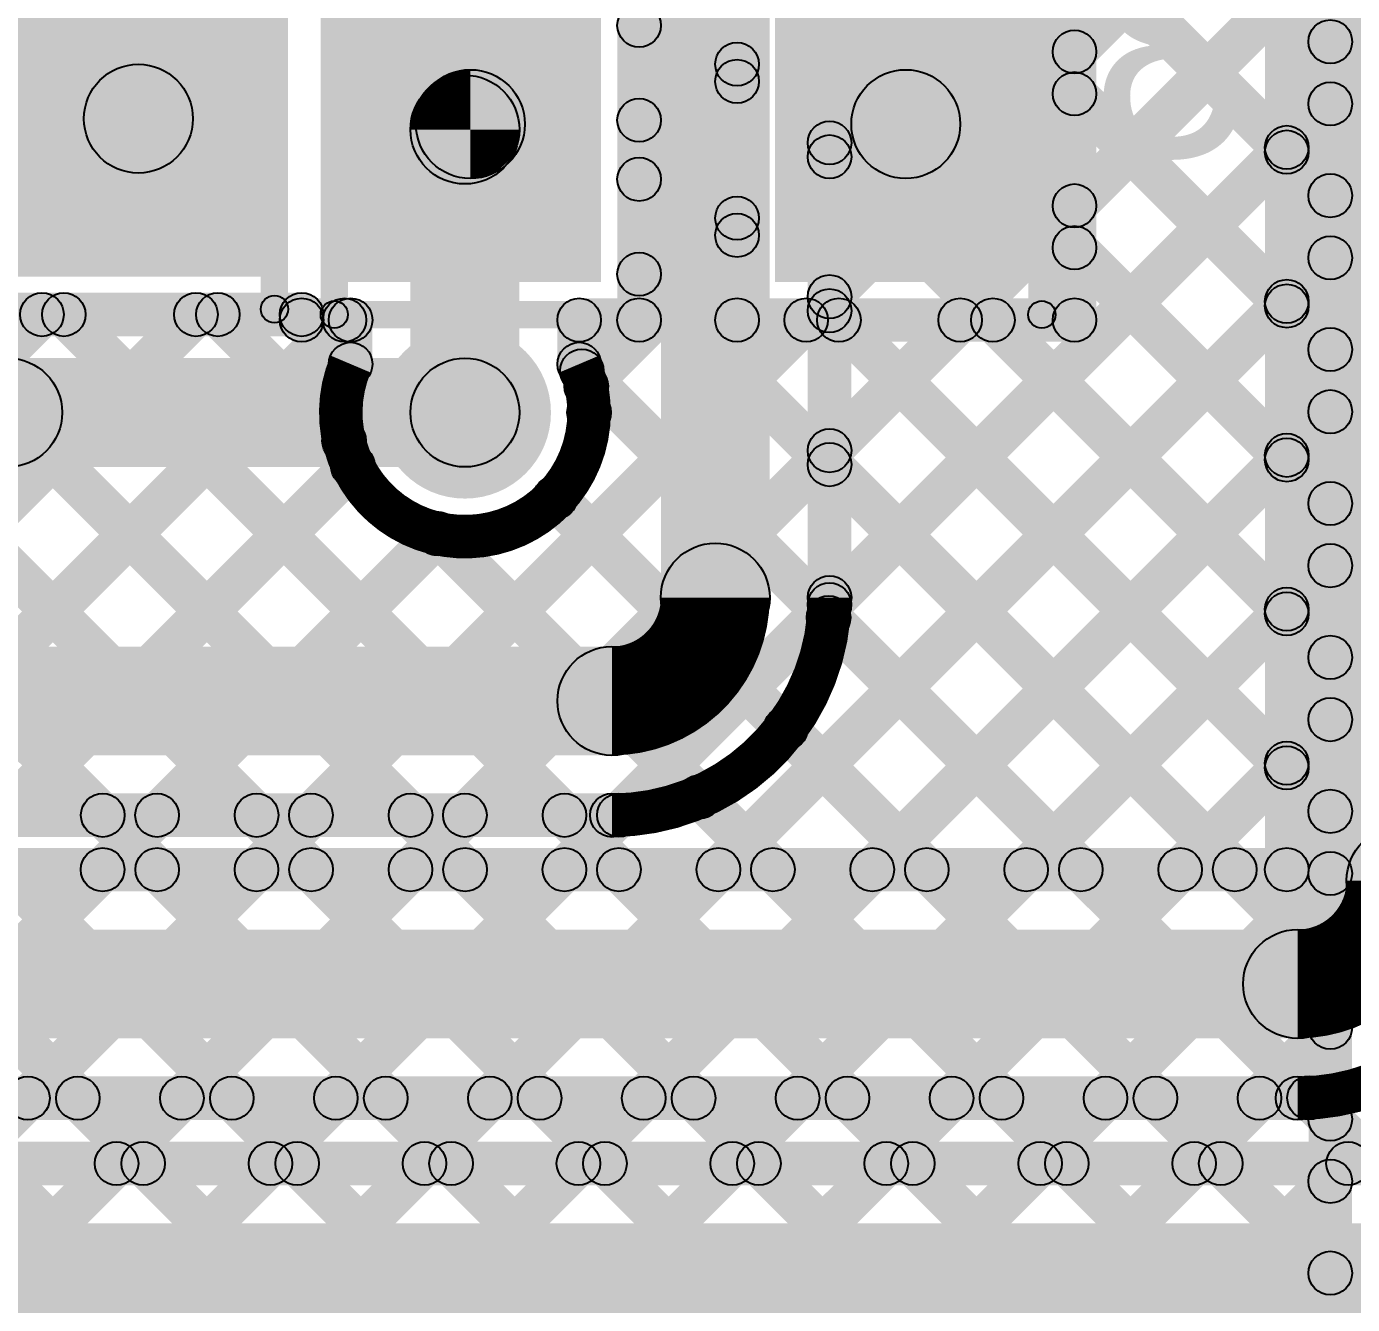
# Model space of a CAD drawing. Header units: millimetres. Extents: x 3.07 to 5.81, y 1.29 to 3.84.
# Drawn here: x 5.3974 to 5.6411, y 2.5031 to 2.7379 of the extents above; entities that cross this region are included whole.
import ezdxf

# ---------------------------------------------------------------- set-up
doc = ezdxf.new("R2010")
doc.units = ezdxf.units.MM
doc.header["$MEASUREMENT"] = 0
for name, color, linetype in [('BottomLayer', 5, 'Continuous'), ('BottomOverlay', 54, 'Continuous'), ('BottomPaste', 16, 'Continuous'), ('BottomSolder', 6, 'Continuous'), ('TopLayer', 1, 'Continuous'), ('TopSolder', 216, 'Continuous'), ('ViaHoleLayer', 16, 'Continuous')]:
    doc.layers.add(name, color=color, linetype=linetype)

# ---------------------------------------------------------------- blocks, each defined once
blk = doc.blocks.new('RES0805_B_29')
at = {"layer": 'BottomLayer'}
for points in [[(-0.06, 0.025), (-0.02, 0.025), (-0.02, -0.025), (-0.06, -0.025)], [(0.02, 0.025), (0.06, 0.025), (0.06, -0.025), (0.02, -0.025)]]:
    blk.add_hatch(color=5, dxfattribs=at).paths.add_polyline_path(points)
at = {"layer": 'BottomOverlay'}
h = blk.add_hatch(color=54, dxfattribs=at)
edge = h.paths.add_edge_path()
edge.add_arc((-0.065, 0.035), 0.0025, 0, 360)
h = blk.add_hatch(color=54, dxfattribs=at)
edge = h.paths.add_edge_path()
edge.add_arc((-0.065, 0.035), 0.0025, 0, 360)
for points in [[(-0.065, 0.0325), (-0.065, 0.0375), (0.065, 0.0375), (0.065, 0.0325)], [(-0.0625, -0.035), (-0.0675, -0.035), (-0.0675, 0.035), (-0.0625, 0.035)], [(0.0675, -0.035), (0.0625, -0.035), (0.0625, 0.035), (0.0675, 0.035)], [(-0.065, -0.0375), (-0.065, -0.0325), (0.065, -0.0325), (0.065, -0.0375)]]:
    blk.add_hatch(color=54, dxfattribs=at).paths.add_polyline_path(points)
h = blk.add_hatch(color=54, dxfattribs=at)
edge = h.paths.add_edge_path()
edge.add_arc((0.065, 0.035), 0.0025, 0, 360)
h = blk.add_hatch(color=54, dxfattribs=at)
edge = h.paths.add_edge_path()
edge.add_arc((0.065, 0.035), 0.0025, 0, 360)
h = blk.add_hatch(color=54, dxfattribs=at)
edge = h.paths.add_edge_path()
edge.add_arc((-0.065, -0.035), 0.0025, 0, 360)
h = blk.add_hatch(color=54, dxfattribs=at)
edge = h.paths.add_edge_path()
edge.add_arc((-0.065, -0.035), 0.0025, 0, 360)
h = blk.add_hatch(color=54, dxfattribs=at)
edge = h.paths.add_edge_path()
edge.add_arc((0.065, -0.035), 0.0025, 0, 360)
h = blk.add_hatch(color=54, dxfattribs=at)
edge = h.paths.add_edge_path()
edge.add_arc((0.065, -0.035), 0.0025, 0, 360)
at = {"layer": 'BottomPaste'}
for points in [[(-0.06, 0.025), (-0.02, 0.025), (-0.02, -0.025), (-0.06, -0.025)], [(0.02, 0.025), (0.06, 0.025), (0.06, -0.025), (0.02, -0.025)]]:
    blk.add_hatch(color=16, dxfattribs=at).paths.add_polyline_path(points)
at = {"layer": 'BottomSolder'}
for points in [[(-0.064, 0.029), (-0.016, 0.029), (-0.016, -0.029), (-0.064, -0.029)], [(0.016, 0.029), (0.064, 0.029), (0.064, -0.029), (0.016, -0.029)]]:
    blk.add_hatch(color=6, dxfattribs=at).paths.add_polyline_path(points)
at = {"layer": 'BottomOverlay'}
for centre in [(-0.065, 0.035), (-0.065, 0.035), (0.065, 0.035), (0.065, 0.035), (-0.065, -0.035), (-0.065, -0.035), (0.065, -0.035), (0.065, -0.035)]:
    blk.add_circle(centre, 0.0025, dxfattribs=at)
blk = doc.blocks.new('RES0805_B_30')
at = {"layer": 'BottomLayer'}
for points in [[(-0.06, 0.025), (-0.02, 0.025), (-0.02, -0.025), (-0.06, -0.025)], [(0.02, 0.025), (0.06, 0.025), (0.06, -0.025), (0.02, -0.025)]]:
    blk.add_hatch(color=5, dxfattribs=at).paths.add_polyline_path(points)
at = {"layer": 'BottomOverlay'}
h = blk.add_hatch(color=54, dxfattribs=at)
edge = h.paths.add_edge_path()
edge.add_arc((-0.065, 0.035), 0.0025, 0, 360)
h = blk.add_hatch(color=54, dxfattribs=at)
edge = h.paths.add_edge_path()
edge.add_arc((-0.065, 0.035), 0.0025, 0, 360)
for points in [[(-0.065, 0.0325), (-0.065, 0.0375), (0.065, 0.0375), (0.065, 0.0325)], [(-0.0625, -0.035), (-0.0675, -0.035), (-0.0675, 0.035), (-0.0625, 0.035)], [(0.0675, -0.035), (0.0625, -0.035), (0.0625, 0.035), (0.0675, 0.035)], [(-0.065, -0.0375), (-0.065, -0.0325), (0.065, -0.0325), (0.065, -0.0375)]]:
    blk.add_hatch(color=54, dxfattribs=at).paths.add_polyline_path(points)
h = blk.add_hatch(color=54, dxfattribs=at)
edge = h.paths.add_edge_path()
edge.add_arc((0.065, 0.035), 0.0025, 0, 360)
h = blk.add_hatch(color=54, dxfattribs=at)
edge = h.paths.add_edge_path()
edge.add_arc((0.065, 0.035), 0.0025, 0, 360)
h = blk.add_hatch(color=54, dxfattribs=at)
edge = h.paths.add_edge_path()
edge.add_arc((-0.065, -0.035), 0.0025, 0, 360)
h = blk.add_hatch(color=54, dxfattribs=at)
edge = h.paths.add_edge_path()
edge.add_arc((-0.065, -0.035), 0.0025, 0, 360)
h = blk.add_hatch(color=54, dxfattribs=at)
edge = h.paths.add_edge_path()
edge.add_arc((0.065, -0.035), 0.0025, 0, 360)
h = blk.add_hatch(color=54, dxfattribs=at)
edge = h.paths.add_edge_path()
edge.add_arc((0.065, -0.035), 0.0025, 0, 360)
at = {"layer": 'BottomPaste'}
for points in [[(-0.06, 0.025), (-0.02, 0.025), (-0.02, -0.025), (-0.06, -0.025)], [(0.02, 0.025), (0.06, 0.025), (0.06, -0.025), (0.02, -0.025)]]:
    blk.add_hatch(color=16, dxfattribs=at).paths.add_polyline_path(points)
at = {"layer": 'BottomSolder'}
for points in [[(-0.064, 0.029), (-0.016, 0.029), (-0.016, -0.029), (-0.064, -0.029)], [(0.016, 0.029), (0.064, 0.029), (0.064, -0.029), (0.016, -0.029)]]:
    blk.add_hatch(color=6, dxfattribs=at).paths.add_polyline_path(points)
at = {"layer": 'BottomOverlay'}
for centre in [(-0.065, 0.035), (-0.065, 0.035), (0.065, 0.035), (0.065, 0.035), (-0.065, -0.035), (-0.065, -0.035), (0.065, -0.035), (0.065, -0.035)]:
    blk.add_circle(centre, 0.0025, dxfattribs=at)

msp = doc.modelspace()

# ---------------------------------------------------------------- hatches: boundary and pattern name
at = {"layer": 'BottomLayer'}
for points in [[(5.633, 2.583), (5.625, 2.583), (5.625, 3.28752), (5.633, 3.28752)], [(5.66, 2.581), (5.64, 2.581), (5.64, 3.28752), (5.66, 3.28752)], [(5.428, 2.721), (5.408, 2.721), (5.408, 2.77823), (5.428, 2.77823)], [(5.569, 2.72), (5.549, 2.72), (5.549, 2.77623), (5.569, 2.77623)], [(5.59283, 2.73046), (5.58717, 2.73612), (5.62617, 2.77512), (5.63183, 2.76946)], [(5.51283, 2.73531), (5.50717, 2.74097), (5.53443, 2.76823), (5.54009, 2.76257)], [(5.532, 2.684), (5.524, 2.684), (5.524, 2.756), (5.532, 2.756)], [(5.58851, 2.74969), (5.59417, 2.75535), (5.63183, 2.71769), (5.62617, 2.71203)], [(5.514, 2.684), (5.506, 2.684), (5.506, 2.75252), (5.514, 2.75252)], [(5.50717, 2.74618), (5.51283, 2.75184), (5.53083, 2.73384), (5.52517, 2.72818)], [(5.594, 2.684), (5.586, 2.684), (5.586, 2.75252), (5.594, 2.75252)], [(5.59283, 2.70217), (5.58717, 2.70783), (5.62617, 2.74683), (5.63183, 2.74117)], [(5.51283, 2.70703), (5.50717, 2.71268), (5.52517, 2.73068), (5.53083, 2.72503)], [(5.58717, 2.72275), (5.59283, 2.72841), (5.63183, 2.68941), (5.62617, 2.68375)], [(5.50717, 2.7179), (5.51283, 2.72355), (5.53083, 2.70555), (5.52517, 2.6999)], [(5.488, 2.667), (5.468, 2.667), (5.468, 2.719), (5.488, 2.719)], [(5.49911, 2.58017), (5.49345, 2.58583), (5.62617, 2.71855), (5.63183, 2.71289)], [(5.50312, 2.66903), (5.49746, 2.67469), (5.52517, 2.7024), (5.53083, 2.69674)], [(5.58717, 2.69446), (5.59283, 2.70012), (5.63183, 2.66112), (5.62617, 2.65546)], [(5.36617, 2.68919), (5.37183, 2.69485), (5.48085, 2.58583), (5.47519, 2.58017)], [(5.50717, 2.68961), (5.51283, 2.69527), (5.62227, 2.58583), (5.61661, 2.58017)], [(5.52739, 2.58017), (5.52174, 2.58583), (5.62617, 2.69026), (5.63183, 2.68461)], [(5.30783, 2.58688), (5.30217, 2.59254), (5.39746, 2.68783), (5.40312, 2.68217)], [(5.3294, 2.58017), (5.32375, 2.58583), (5.42575, 2.68783), (5.4314, 2.68217)], [(5.387, 2.681), (5.387, 2.689), (5.448, 2.689), (5.448, 2.681)], [(5.40147, 2.68217), (5.40713, 2.68783), (5.50913, 2.58583), (5.50347, 2.58017)], [(5.42976, 2.68217), (5.43542, 2.68783), (5.45862, 2.66462), (5.45296, 2.65897)], [(5.448, 2.68), (5.448, 2.688), (5.457, 2.688), (5.457, 2.68)], [(5.499, 2.68), (5.499, 2.688), (5.51, 2.688), (5.51, 2.68)], [(5.528, 2.68), (5.528, 2.688), (5.59, 2.688), (5.59, 2.68)], [(5.35769, 2.58017), (5.35203, 2.58583), (5.45303, 2.68683), (5.45869, 2.68117)], [(5.44254, 2.58017), (5.43688, 2.58583), (5.53788, 2.68683), (5.54354, 2.68117)], [(5.47083, 2.58017), (5.46517, 2.58583), (5.56617, 2.68683), (5.57183, 2.68117)], [(5.5439, 2.68117), (5.54955, 2.68683), (5.63183, 2.60455), (5.62617, 2.5989)], [(5.57218, 2.68117), (5.57784, 2.68683), (5.63183, 2.63284), (5.62617, 2.62718)], [(5.461, 2.67591), (5.453, 2.67591), (5.453, 2.684), (5.461, 2.684)], [(5.503, 2.67591), (5.495, 2.67591), (5.495, 2.684), (5.503, 2.684)], [(5.49665, 2.67185), (5.50231, 2.6775), (5.59398, 2.58583), (5.58833, 2.58017)], [(5.35767, 2.66941), (5.36333, 2.67506), (5.45256, 2.58583), (5.44691, 2.58017)], [(5.55568, 2.58017), (5.55002, 2.58583), (5.62617, 2.66198), (5.63183, 2.65632)], [(5.3458, 2.65299), (5.35146, 2.65865), (5.42428, 2.58583), (5.41862, 2.58017)], [(5.38597, 2.58017), (5.38032, 2.58583), (5.45455, 2.66007), (5.46021, 2.65441)], [(5.49173, 2.64848), (5.49739, 2.65414), (5.5657, 2.58583), (5.56004, 2.58017)], [(5.41426, 2.58017), (5.4086, 2.58583), (5.47031, 2.64754), (5.47597, 2.64188)], [(5.46997, 2.64196), (5.47562, 2.64762), (5.53742, 2.58583), (5.53176, 2.58017)], [(5.58396, 2.58017), (5.57831, 2.58583), (5.62617, 2.63369), (5.63183, 2.62804)], [(5.61225, 2.58017), (5.60659, 2.58583), (5.62617, 2.60541), (5.63183, 2.59975)], [(5.32291, 2.579), (5.32291, 2.587), (5.629, 2.587), (5.629, 2.579)], [(5.314, 2.552), (5.314, 2.572), (5.631, 2.572), (5.631, 2.552)], [(5.6431, 2.52617), (5.63744, 2.53183), (5.65667, 2.55106), (5.66233, 2.5454)], [(5.32291, 2.537), (5.32291, 2.545), (5.631, 2.545), (5.631, 2.537)], [(5.38854, 2.52617), (5.38288, 2.53183), (5.39488, 2.54383), (5.40054, 2.53817)], [(5.40405, 2.53817), (5.40971, 2.54383), (5.42171, 2.53183), (5.41605, 2.52617)], [(5.41683, 2.52617), (5.41117, 2.53183), (5.42317, 2.54383), (5.42883, 2.53817)], [(5.43234, 2.53817), (5.43799, 2.54383), (5.44999, 2.53183), (5.44434, 2.52617)], [(5.44511, 2.52617), (5.43945, 2.53183), (5.45145, 2.54383), (5.45711, 2.53817)], [(5.46062, 2.53817), (5.46628, 2.54383), (5.47828, 2.53183), (5.47262, 2.52617)], [(5.47339, 2.52617), (5.46774, 2.53183), (5.47974, 2.54383), (5.48539, 2.53817)], [(5.48891, 2.53817), (5.49456, 2.54383), (5.50656, 2.53183), (5.50091, 2.52617)], [(5.50168, 2.52617), (5.49602, 2.53183), (5.50802, 2.54383), (5.51368, 2.53817)], [(5.51719, 2.53817), (5.52285, 2.54383), (5.53485, 2.53183), (5.52919, 2.52617)], [(5.52996, 2.52617), (5.52431, 2.53183), (5.53631, 2.54383), (5.54196, 2.53817)], [(5.54547, 2.53817), (5.55113, 2.54383), (5.56313, 2.53183), (5.55747, 2.52617)], [(5.55825, 2.52617), (5.55259, 2.53183), (5.56459, 2.54383), (5.57025, 2.53817)], [(5.57376, 2.53817), (5.57942, 2.54383), (5.59142, 2.53183), (5.58576, 2.52617)], [(5.58653, 2.52617), (5.58087, 2.53183), (5.59287, 2.54383), (5.59853, 2.53817)], [(5.60204, 2.53817), (5.6077, 2.54383), (5.6197, 2.53183), (5.61404, 2.52617)], [(5.61482, 2.52617), (5.60916, 2.53183), (5.62116, 2.54383), (5.62682, 2.53817)], [(5.63027, 2.53823), (5.63593, 2.54388), (5.64798, 2.53183), (5.64233, 2.52617)], [(5.29367, 2.525), (5.29367, 2.533), (5.65417, 2.533), (5.65417, 2.525)], [(5.116, 2.498), (5.116, 2.518), (5.65417, 2.518), (5.65417, 2.498)]]:
    msp.add_hatch(color=5, dxfattribs=at).paths.add_polyline_path(points)
h = msp.add_hatch(color=5, dxfattribs=at)
edge = h.paths.add_edge_path()
edge.add_arc((5.51, 2.73814), 0.004, 0, 360)
h = msp.add_hatch(color=5, dxfattribs=at)
edge = h.paths.add_edge_path()
edge.add_arc((5.59, 2.73329), 0.004, 0, 360)
h = msp.add_hatch(color=5, dxfattribs=at)
edge = h.paths.add_edge_path()
edge.add_arc((5.528, 2.73101), 0.004, 0, 360)
h = msp.add_hatch(color=5, dxfattribs=at)
edge = h.paths.add_edge_path()
edge.add_arc((5.528, 2.72786), 0.004, 0, 360)
h = msp.add_hatch(color=5, dxfattribs=at)
edge = h.paths.add_edge_path()
edge.add_arc((5.418, 2.721), 0.01, 0, 360)
h = msp.add_hatch(color=5, dxfattribs=at)
edge = h.paths.add_edge_path()
edge.add_arc((5.478, 2.719), 0.01, 0, 360)
h = msp.add_hatch(color=5, dxfattribs=at)
edge = h.paths.add_edge_path()
edge.add_arc((5.478, 2.719), 0.01, 0, 360)
h = msp.add_hatch(color=5, dxfattribs=at)
edge = h.paths.add_edge_path()
edge.add_arc((5.479, 2.72), 0.01, 0, 360)
h = msp.add_hatch(color=5, dxfattribs=at)
edge = h.paths.add_edge_path()
edge.add_arc((5.559, 2.72), 0.01, 0, 360)
h = msp.add_hatch(color=5, dxfattribs=at)
edge = h.paths.add_edge_path()
edge.add_arc((5.59, 2.72558), 0.004, 0, 360)
h = msp.add_hatch(color=5, dxfattribs=at)
edge = h.paths.add_edge_path()
edge.add_arc((5.51, 2.72072), 0.004, 0, 360)
h = msp.add_hatch(color=5, dxfattribs=at)
edge = h.paths.add_edge_path()
edge.add_arc((5.629, 2.71572), 0.004, 0, 360)
h = msp.add_hatch(color=5, dxfattribs=at)
edge = h.paths.add_edge_path()
edge.add_arc((5.629, 2.71486), 0.004, 0, 360)
h = msp.add_hatch(color=5, dxfattribs=at)
edge = h.paths.add_edge_path()
edge.add_arc((5.51, 2.70986), 0.004, 0, 360)
h = msp.add_hatch(color=5, dxfattribs=at)
edge = h.paths.add_edge_path()
edge.add_arc((5.59, 2.705), 0.004, 0, 360)
h = msp.add_hatch(color=5, dxfattribs=at)
edge = h.paths.add_edge_path()
edge.add_arc((5.528, 2.70272), 0.004, 0, 360)
h = msp.add_hatch(color=5, dxfattribs=at)
edge = h.paths.add_edge_path()
edge.add_arc((5.528, 2.69957), 0.004, 0, 360)
h = msp.add_hatch(color=5, dxfattribs=at)
edge = h.paths.add_edge_path()
edge.add_arc((5.59, 2.69729), 0.004, 0, 360)
h = msp.add_hatch(color=5, dxfattribs=at)
edge = h.paths.add_edge_path()
edge.add_arc((5.51, 2.69244), 0.004, 0, 360)
h = msp.add_hatch(color=5, dxfattribs=at)
edge = h.paths.add_edge_path()
edge.add_arc((5.629, 2.68743), 0.004, 0, 360)
h = msp.add_hatch(color=5, dxfattribs=at)
edge = h.paths.add_edge_path()
edge.add_arc((5.629, 2.68658), 0.004, 0, 360)
h = msp.add_hatch(color=5, dxfattribs=at)
edge = h.paths.add_edge_path()
edge.add_arc((5.40029, 2.685), 0.004, 0, 360)
h = msp.add_hatch(color=5, dxfattribs=at)
edge = h.paths.add_edge_path()
edge.add_arc((5.4043, 2.685), 0.004, 0, 360)
h = msp.add_hatch(color=5, dxfattribs=at)
edge = h.paths.add_edge_path()
edge.add_arc((5.42858, 2.685), 0.004, 0, 360)
h = msp.add_hatch(color=5, dxfattribs=at)
edge = h.paths.add_edge_path()
edge.add_arc((5.43259, 2.685), 0.004, 0, 360)
h = msp.add_hatch(color=5, dxfattribs=at)
edge = h.paths.add_edge_path()
edge.add_arc((5.448, 2.685), 0.004, 0, 360)
h = msp.add_hatch(color=5, dxfattribs=at)
edge = h.paths.add_edge_path()
edge.add_arc((5.448, 2.684), 0.004, 0, 360)
h = msp.add_hatch(color=5, dxfattribs=at)
edge = h.paths.add_edge_path()
edge.add_arc((5.45586, 2.684), 0.004, 0, 360)
h = msp.add_hatch(color=5, dxfattribs=at)
edge = h.paths.add_edge_path()
edge.add_arc((5.457, 2.684), 0.004, 0, 360)
h = msp.add_hatch(color=5, dxfattribs=at)
edge = h.paths.add_edge_path()
edge.add_arc((5.457, 2.684), 0.004, 0, 360)
h = msp.add_hatch(color=5, dxfattribs=at)
edge = h.paths.add_edge_path()
edge.add_arc((5.499, 2.684), 0.004, 0, 360)
h = msp.add_hatch(color=5, dxfattribs=at)
edge = h.paths.add_edge_path()
edge.add_arc((5.499, 2.684), 0.004, 0, 360)
h = msp.add_hatch(color=5, dxfattribs=at)
edge = h.paths.add_edge_path()
edge.add_arc((5.51, 2.684), 0.004, 0, 360)
h = msp.add_hatch(color=5, dxfattribs=at)
edge = h.paths.add_edge_path()
edge.add_arc((5.51, 2.684), 0.004, 0, 360)
h = msp.add_hatch(color=5, dxfattribs=at)
edge = h.paths.add_edge_path()
edge.add_arc((5.528, 2.684), 0.004, 0, 360)
h = msp.add_hatch(color=5, dxfattribs=at)
edge = h.paths.add_edge_path()
edge.add_arc((5.528, 2.684), 0.004, 0, 360)
h = msp.add_hatch(color=5, dxfattribs=at)
edge = h.paths.add_edge_path()
edge.add_arc((5.54071, 2.684), 0.004, 0, 360)
h = msp.add_hatch(color=5, dxfattribs=at)
edge = h.paths.add_edge_path()
edge.add_arc((5.54672, 2.684), 0.004, 0, 360)
h = msp.add_hatch(color=5, dxfattribs=at)
edge = h.paths.add_edge_path()
edge.add_arc((5.569, 2.684), 0.004, 0, 360)
h = msp.add_hatch(color=5, dxfattribs=at)
edge = h.paths.add_edge_path()
edge.add_arc((5.57501, 2.684), 0.004, 0, 360)
h = msp.add_hatch(color=5, dxfattribs=at)
edge = h.paths.add_edge_path()
edge.add_arc((5.59, 2.684), 0.004, 0, 360)
h = msp.add_hatch(color=5, dxfattribs=at)
edge = h.paths.add_edge_path()
edge.add_arc((5.59, 2.684), 0.004, 0, 360)
h = msp.add_hatch(color=5, dxfattribs=at)
edge = h.paths.add_edge_path()
edge.add_arc((5.457, 2.67591), 0.004, 0, 360)
h = msp.add_hatch(color=5, dxfattribs=at)
edge = h.paths.add_edge_path()
edge.add_arc((5.457, 2.67591), 0.004, 0, 360)
h = msp.add_hatch(color=5, dxfattribs=at)
edge = h.paths.add_edge_path()
edge.add_arc((5.478, 2.667), 0.01181, 0, 360)
h = msp.add_hatch(color=5, dxfattribs=at)
edge = h.paths.add_edge_path()
edge.add_arc((5.499, 2.67591), 0.004, 0, 360)
h = msp.add_hatch(color=5, dxfattribs=at)
edge = h.paths.add_edge_path()
edge.add_arc((5.499, 2.67591), 0.004, 0, 360)
h = msp.add_hatch(color=5, dxfattribs=at)
edge = h.paths.add_edge_path()
edge.add_arc((5.49948, 2.67467), 0.004, 0, 360)
h = msp.add_hatch(color=5, dxfattribs=at)
edge = h.paths.add_edge_path()
edge.add_arc((5.478, 2.667), 0.01, 0, 360)
h = msp.add_hatch(color=5, dxfattribs=at)
edge = h.paths.add_edge_path()
edge.add_arc((5.50029, 2.67186), 0.004, 0, 360)
h = msp.add_hatch(color=5, dxfattribs=at)
edge = h.paths.add_edge_path()
edge.add_arc((5.50081, 2.667), 0.004, 0, 360)
h = msp.add_hatch(color=5, dxfattribs=at)
edge = h.paths.add_edge_path()
edge.add_arc((5.50081, 2.667), 0.004, 0, 360)
h = msp.add_hatch(color=5, dxfattribs=at)
edge = h.paths.add_edge_path()
edge.add_arc((5.45579, 2.6618), 0.004, 0, 360)
h = msp.add_hatch(color=5, dxfattribs=at)
edge = h.paths.add_edge_path()
edge.add_arc((5.629, 2.65915), 0.004, 0, 360)
h = msp.add_hatch(color=5, dxfattribs=at)
edge = h.paths.add_edge_path()
edge.add_arc((5.45738, 2.65724), 0.004, 0, 360)
h = msp.add_hatch(color=5, dxfattribs=at)
edge = h.paths.add_edge_path()
edge.add_arc((5.629, 2.65829), 0.004, 0, 360)
h = msp.add_hatch(color=5, dxfattribs=at)
edge = h.paths.add_edge_path()
edge.add_arc((5.49456, 2.65131), 0.004, 0, 360)
h = msp.add_hatch(color=5, dxfattribs=at)
edge = h.paths.add_edge_path()
edge.add_arc((5.4728, 2.64479), 0.004, 0, 360)
h = msp.add_hatch(color=5, dxfattribs=at)
edge = h.paths.add_edge_path()
edge.add_arc((5.47314, 2.64471), 0.004, 0, 360)
h = msp.add_hatch(color=5, dxfattribs=at)
edge = h.paths.add_edge_path()
edge.add_arc((5.629, 2.63087), 0.004, 0, 360)
h = msp.add_hatch(color=5, dxfattribs=at)
edge = h.paths.add_edge_path()
edge.add_arc((5.629, 2.63001), 0.004, 0, 360)
h = msp.add_hatch(color=5, dxfattribs=at)
edge = h.paths.add_edge_path()
edge.add_arc((5.629, 2.60258), 0.004, 0, 360)
h = msp.add_hatch(color=5, dxfattribs=at)
edge = h.paths.add_edge_path()
edge.add_arc((5.629, 2.60172), 0.004, 0, 360)
h = msp.add_hatch(color=5, dxfattribs=at)
edge = h.paths.add_edge_path()
edge.add_arc((5.65, 2.581), 0.01, 0, 360)
h = msp.add_hatch(color=5, dxfattribs=at)
edge = h.paths.add_edge_path()
edge.add_arc((5.65, 2.581), 0.01, 0, 360)
h = msp.add_hatch(color=5, dxfattribs=at)
edge = h.paths.add_edge_path()
edge.add_arc((5.41143, 2.583), 0.004, 0, 360)
h = msp.add_hatch(color=5, dxfattribs=at)
edge = h.paths.add_edge_path()
edge.add_arc((5.42145, 2.583), 0.004, 0, 360)
h = msp.add_hatch(color=5, dxfattribs=at)
edge = h.paths.add_edge_path()
edge.add_arc((5.43971, 2.583), 0.004, 0, 360)
h = msp.add_hatch(color=5, dxfattribs=at)
edge = h.paths.add_edge_path()
edge.add_arc((5.44973, 2.583), 0.004, 0, 360)
h = msp.add_hatch(color=5, dxfattribs=at)
edge = h.paths.add_edge_path()
edge.add_arc((5.468, 2.583), 0.004, 0, 360)
h = msp.add_hatch(color=5, dxfattribs=at)
edge = h.paths.add_edge_path()
edge.add_arc((5.47802, 2.583), 0.004, 0, 360)
h = msp.add_hatch(color=5, dxfattribs=at)
edge = h.paths.add_edge_path()
edge.add_arc((5.49628, 2.583), 0.004, 0, 360)
h = msp.add_hatch(color=5, dxfattribs=at)
edge = h.paths.add_edge_path()
edge.add_arc((5.5063, 2.583), 0.004, 0, 360)
h = msp.add_hatch(color=5, dxfattribs=at)
edge = h.paths.add_edge_path()
edge.add_arc((5.52457, 2.583), 0.004, 0, 360)
h = msp.add_hatch(color=5, dxfattribs=at)
edge = h.paths.add_edge_path()
edge.add_arc((5.53459, 2.583), 0.004, 0, 360)
h = msp.add_hatch(color=5, dxfattribs=at)
edge = h.paths.add_edge_path()
edge.add_arc((5.55285, 2.583), 0.004, 0, 360)
h = msp.add_hatch(color=5, dxfattribs=at)
edge = h.paths.add_edge_path()
edge.add_arc((5.56287, 2.583), 0.004, 0, 360)
h = msp.add_hatch(color=5, dxfattribs=at)
edge = h.paths.add_edge_path()
edge.add_arc((5.58113, 2.583), 0.004, 0, 360)
h = msp.add_hatch(color=5, dxfattribs=at)
edge = h.paths.add_edge_path()
edge.add_arc((5.59116, 2.583), 0.004, 0, 360)
h = msp.add_hatch(color=5, dxfattribs=at)
edge = h.paths.add_edge_path()
edge.add_arc((5.60942, 2.583), 0.004, 0, 360)
h = msp.add_hatch(color=5, dxfattribs=at)
edge = h.paths.add_edge_path()
edge.add_arc((5.61944, 2.583), 0.004, 0, 360)
h = msp.add_hatch(color=5, dxfattribs=at)
edge = h.paths.add_edge_path()
edge.add_arc((5.629, 2.583), 0.004, 0, 360)
h = msp.add_hatch(color=5, dxfattribs=at)
edge = h.paths.add_edge_path()
edge.add_arc((5.629, 2.583), 0.004, 0, 360)
h = msp.add_hatch(color=5, dxfattribs=at)
edge = h.paths.add_edge_path()
edge.add_arc((5.631, 2.562), 0.01, 0, 360)
h = msp.add_hatch(color=5, dxfattribs=at)
edge = h.paths.add_edge_path()
edge.add_arc((5.631, 2.562), 0.01, 0, 360)
h = msp.add_hatch(color=5, dxfattribs=at)
edge = h.paths.add_edge_path()
edge.add_arc((5.39771, 2.541), 0.004, 0, 360)
h = msp.add_hatch(color=5, dxfattribs=at)
edge = h.paths.add_edge_path()
edge.add_arc((5.40688, 2.541), 0.004, 0, 360)
h = msp.add_hatch(color=5, dxfattribs=at)
edge = h.paths.add_edge_path()
edge.add_arc((5.426, 2.541), 0.004, 0, 360)
h = msp.add_hatch(color=5, dxfattribs=at)
edge = h.paths.add_edge_path()
edge.add_arc((5.43517, 2.541), 0.004, 0, 360)
h = msp.add_hatch(color=5, dxfattribs=at)
edge = h.paths.add_edge_path()
edge.add_arc((5.45428, 2.541), 0.004, 0, 360)
h = msp.add_hatch(color=5, dxfattribs=at)
edge = h.paths.add_edge_path()
edge.add_arc((5.46345, 2.541), 0.004, 0, 360)
h = msp.add_hatch(color=5, dxfattribs=at)
edge = h.paths.add_edge_path()
edge.add_arc((5.48257, 2.541), 0.004, 0, 360)
h = msp.add_hatch(color=5, dxfattribs=at)
edge = h.paths.add_edge_path()
edge.add_arc((5.49173, 2.541), 0.004, 0, 360)
h = msp.add_hatch(color=5, dxfattribs=at)
edge = h.paths.add_edge_path()
edge.add_arc((5.51085, 2.541), 0.004, 0, 360)
h = msp.add_hatch(color=5, dxfattribs=at)
edge = h.paths.add_edge_path()
edge.add_arc((5.52002, 2.541), 0.004, 0, 360)
h = msp.add_hatch(color=5, dxfattribs=at)
edge = h.paths.add_edge_path()
edge.add_arc((5.53913, 2.541), 0.004, 0, 360)
h = msp.add_hatch(color=5, dxfattribs=at)
edge = h.paths.add_edge_path()
edge.add_arc((5.5483, 2.541), 0.004, 0, 360)
h = msp.add_hatch(color=5, dxfattribs=at)
edge = h.paths.add_edge_path()
edge.add_arc((5.56742, 2.541), 0.004, 0, 360)
h = msp.add_hatch(color=5, dxfattribs=at)
edge = h.paths.add_edge_path()
edge.add_arc((5.57659, 2.541), 0.004, 0, 360)
h = msp.add_hatch(color=5, dxfattribs=at)
edge = h.paths.add_edge_path()
edge.add_arc((5.5957, 2.541), 0.004, 0, 360)
h = msp.add_hatch(color=5, dxfattribs=at)
edge = h.paths.add_edge_path()
edge.add_arc((5.60487, 2.541), 0.004, 0, 360)
h = msp.add_hatch(color=5, dxfattribs=at)
edge = h.paths.add_edge_path()
edge.add_arc((5.62399, 2.541), 0.004, 0, 360)
h = msp.add_hatch(color=5, dxfattribs=at)
edge = h.paths.add_edge_path()
edge.add_arc((5.631, 2.541), 0.004, 0, 360)
h = msp.add_hatch(color=5, dxfattribs=at)
edge = h.paths.add_edge_path()
edge.add_arc((5.631, 2.541), 0.004, 0, 360)
h = msp.add_hatch(color=5, dxfattribs=at)
edge = h.paths.add_edge_path()
edge.add_arc((5.6331, 2.54106), 0.004, 0, 360)
h = msp.add_hatch(color=5, dxfattribs=at)
edge = h.paths.add_edge_path()
edge.add_arc((5.414, 2.529), 0.004, 0, 360)
h = msp.add_hatch(color=5, dxfattribs=at)
edge = h.paths.add_edge_path()
edge.add_arc((5.41888, 2.529), 0.004, 0, 360)
h = msp.add_hatch(color=5, dxfattribs=at)
edge = h.paths.add_edge_path()
edge.add_arc((5.44228, 2.529), 0.004, 0, 360)
h = msp.add_hatch(color=5, dxfattribs=at)
edge = h.paths.add_edge_path()
edge.add_arc((5.44717, 2.529), 0.004, 0, 360)
h = msp.add_hatch(color=5, dxfattribs=at)
edge = h.paths.add_edge_path()
edge.add_arc((5.47057, 2.529), 0.004, 0, 360)
h = msp.add_hatch(color=5, dxfattribs=at)
edge = h.paths.add_edge_path()
edge.add_arc((5.47545, 2.529), 0.004, 0, 360)
h = msp.add_hatch(color=5, dxfattribs=at)
edge = h.paths.add_edge_path()
edge.add_arc((5.49885, 2.529), 0.004, 0, 360)
h = msp.add_hatch(color=5, dxfattribs=at)
edge = h.paths.add_edge_path()
edge.add_arc((5.50373, 2.529), 0.004, 0, 360)
h = msp.add_hatch(color=5, dxfattribs=at)
edge = h.paths.add_edge_path()
edge.add_arc((5.52713, 2.529), 0.004, 0, 360)
h = msp.add_hatch(color=5, dxfattribs=at)
edge = h.paths.add_edge_path()
edge.add_arc((5.53202, 2.529), 0.004, 0, 360)
h = msp.add_hatch(color=5, dxfattribs=at)
edge = h.paths.add_edge_path()
edge.add_arc((5.55542, 2.529), 0.004, 0, 360)
h = msp.add_hatch(color=5, dxfattribs=at)
edge = h.paths.add_edge_path()
edge.add_arc((5.5603, 2.529), 0.004, 0, 360)
h = msp.add_hatch(color=5, dxfattribs=at)
edge = h.paths.add_edge_path()
edge.add_arc((5.5837, 2.529), 0.004, 0, 360)
h = msp.add_hatch(color=5, dxfattribs=at)
edge = h.paths.add_edge_path()
edge.add_arc((5.58859, 2.529), 0.004, 0, 360)
h = msp.add_hatch(color=5, dxfattribs=at)
edge = h.paths.add_edge_path()
edge.add_arc((5.61199, 2.529), 0.004, 0, 360)
h = msp.add_hatch(color=5, dxfattribs=at)
edge = h.paths.add_edge_path()
edge.add_arc((5.61687, 2.529), 0.004, 0, 360)
h = msp.add_hatch(color=5, dxfattribs=at)
edge = h.paths.add_edge_path()
edge.add_arc((5.64027, 2.529), 0.004, 0, 360)
at = {"layer": 'BottomSolder'}
h = msp.add_hatch(color=6, dxfattribs=at)
edge = h.paths.add_edge_path()
edge.add_arc((5.478, 2.667), 0.01581, 0, 360)
at = {"layer": 'TopLayer'}
for points in [[(5.641, 2.117), (5.633, 2.117), (5.633, 2.855), (5.641, 2.855)], [(5.53803, 2.82845), (5.54369, 2.83411), (5.63983, 2.73797), (5.63417, 2.73232)], [(5.54783, 2.71374), (5.54217, 2.7194), (5.63417, 2.8114), (5.63983, 2.80574)], [(5.534, 2.633), (5.514, 2.633), (5.514, 2.80476), (5.534, 2.80476)], [(5.549, 2.633), (5.541, 2.633), (5.541, 2.80476), (5.549, 2.80476)], [(5.54217, 2.79603), (5.54783, 2.80169), (5.63983, 2.70969), (5.63417, 2.70403)], [(5.54783, 2.68546), (5.54217, 2.69112), (5.63417, 2.78312), (5.63983, 2.77746)], [(5.54217, 2.76775), (5.54783, 2.77341), (5.63983, 2.68141), (5.63417, 2.67575)], [(5.54783, 2.65717), (5.54217, 2.66283), (5.63417, 2.75483), (5.63983, 2.74917)], [(5.54217, 2.73946), (5.54783, 2.74512), (5.63983, 2.65312), (5.63417, 2.64746)], [(5.54781, 2.62887), (5.54215, 2.63453), (5.63417, 2.72655), (5.63983, 2.72089)], [(5.54217, 2.71118), (5.54783, 2.71684), (5.63983, 2.62484), (5.63417, 2.61918)], [(4.93583, 1.98861), (4.93017, 1.99426), (5.63417, 2.69826), (5.63983, 2.69261)], [(5.54217, 2.6829), (5.54783, 2.68855), (5.63983, 2.59655), (5.63417, 2.5909)], [(5.394, 2.657), (5.394, 2.677), (5.478, 2.677), (5.478, 2.657)], [(4.93968, 1.96417), (4.93402, 1.96983), (5.63417, 2.66998), (5.63983, 2.66432)], [(5.54217, 2.65461), (5.54783, 2.66027), (5.63983, 2.56827), (5.63417, 2.56261)], [(4.96796, 1.96417), (4.96231, 1.96983), (5.63417, 2.64169), (5.63983, 2.63604)], [(5.542, 2.6265), (5.54766, 2.63215), (5.63983, 2.53998), (5.63417, 2.53433)], [(5.32, 2.604), (5.32, 2.624), (5.505, 2.624), (5.505, 2.604)], [(4.99625, 1.96417), (4.99059, 1.96983), (5.63417, 2.61341), (5.63983, 2.60775)], [(5.53412, 2.6061), (5.53977, 2.61175), (5.63983, 2.5117), (5.63417, 2.50604)], [(5.51834, 2.59359), (5.524, 2.59924), (5.63983, 2.48342), (5.63417, 2.47776)], [(4.93583, 2.01689), (4.93017, 2.02255), (5.50347, 2.59585), (5.50913, 2.59019)], [(5.28069, 2.39003), (5.27503, 2.39569), (5.47517, 2.59583), (5.48083, 2.59017)], [(5.29283, 2.45874), (5.28717, 2.4644), (5.4186, 2.59583), (5.42426, 2.59017)], [(5.29283, 2.43046), (5.28717, 2.43612), (5.44688, 2.59583), (5.45254, 2.59017)], [(5.32, 2.589), (5.32, 2.597), (5.505, 2.597), (5.505, 2.589)], [(5.32377, 2.59017), (5.32943, 2.59583), (5.63983, 2.28543), (5.63417, 2.27977)], [(5.35205, 2.59017), (5.35771, 2.59583), (5.63983, 2.31371), (5.63417, 2.30805)], [(5.38034, 2.59017), (5.38599, 2.59583), (5.63983, 2.34199), (5.63417, 2.33634)], [(5.40862, 2.59017), (5.41428, 2.59583), (5.63983, 2.37028), (5.63417, 2.36462)], [(5.43691, 2.59017), (5.44256, 2.59583), (5.63983, 2.39856), (5.63417, 2.39291)], [(5.46519, 2.59017), (5.47085, 2.59583), (5.63983, 2.42685), (5.63417, 2.42119)], [(5.49347, 2.59017), (5.49913, 2.59583), (5.63983, 2.45513), (5.63417, 2.44947)], [(5.02453, 1.96417), (5.01887, 1.96983), (5.63417, 2.58513), (5.63983, 2.57947)], [(5.17719, 2.08854), (5.17153, 2.0942), (5.63417, 2.55684), (5.63983, 2.55118)], [(5.2071, 2.09017), (5.20144, 2.09583), (5.63417, 2.52856), (5.63983, 2.5229)]]:
    msp.add_hatch(color=1, dxfattribs=at).paths.add_polyline_path(points)
h = msp.add_hatch(color=1, dxfattribs=at)
edge = h.paths.add_edge_path()
edge.add_arc((5.637, 2.73515), 0.004, 0, 360)
h = msp.add_hatch(color=1, dxfattribs=at)
edge = h.paths.add_edge_path()
edge.add_arc((5.637, 2.72372), 0.004, 0, 360)
h = msp.add_hatch(color=1, dxfattribs=at)
edge = h.paths.add_edge_path()
edge.add_arc((5.545, 2.71657), 0.004, 0, 360)
h = msp.add_hatch(color=1, dxfattribs=at)
edge = h.paths.add_edge_path()
edge.add_arc((5.545, 2.71401), 0.004, 0, 360)
h = msp.add_hatch(color=1, dxfattribs=at)
edge = h.paths.add_edge_path()
edge.add_arc((5.637, 2.70686), 0.004, 0, 360)
h = msp.add_hatch(color=1, dxfattribs=at)
edge = h.paths.add_edge_path()
edge.add_arc((5.637, 2.69543), 0.004, 0, 360)
h = msp.add_hatch(color=1, dxfattribs=at)
edge = h.paths.add_edge_path()
edge.add_arc((5.545, 2.68829), 0.004, 0, 360)
h = msp.add_hatch(color=1, dxfattribs=at)
edge = h.paths.add_edge_path()
edge.add_arc((5.545, 2.68572), 0.004, 0, 360)
h = msp.add_hatch(color=1, dxfattribs=at)
edge = h.paths.add_edge_path()
edge.add_arc((5.637, 2.67858), 0.004, 0, 360)
h = msp.add_hatch(color=1, dxfattribs=at)
edge = h.paths.add_edge_path()
edge.add_arc((5.478, 2.667), 0.01181, 0, 360)
h = msp.add_hatch(color=1, dxfattribs=at)
edge = h.paths.add_edge_path()
edge.add_arc((5.394, 2.667), 0.01, 0, 360)
h = msp.add_hatch(color=1, dxfattribs=at)
edge = h.paths.add_edge_path()
edge.add_arc((5.394, 2.667), 0.01, 0, 360)
h = msp.add_hatch(color=1, dxfattribs=at)
edge = h.paths.add_edge_path()
edge.add_arc((5.478, 2.667), 0.01, 0, 360)
h = msp.add_hatch(color=1, dxfattribs=at)
edge = h.paths.add_edge_path()
edge.add_arc((5.637, 2.66715), 0.004, 0, 360)
h = msp.add_hatch(color=1, dxfattribs=at)
edge = h.paths.add_edge_path()
edge.add_arc((5.545, 2.66), 0.004, 0, 360)
h = msp.add_hatch(color=1, dxfattribs=at)
edge = h.paths.add_edge_path()
edge.add_arc((5.545, 2.65744), 0.004, 0, 360)
h = msp.add_hatch(color=1, dxfattribs=at)
edge = h.paths.add_edge_path()
edge.add_arc((5.637, 2.65029), 0.004, 0, 360)
h = msp.add_hatch(color=1, dxfattribs=at)
edge = h.paths.add_edge_path()
edge.add_arc((5.524, 2.633), 0.01, 0, 360)
h = msp.add_hatch(color=1, dxfattribs=at)
edge = h.paths.add_edge_path()
edge.add_arc((5.524, 2.633), 0.01, 0, 360)
h = msp.add_hatch(color=1, dxfattribs=at)
edge = h.paths.add_edge_path()
edge.add_arc((5.637, 2.63887), 0.004, 0, 360)
h = msp.add_hatch(color=1, dxfattribs=at)
edge = h.paths.add_edge_path()
edge.add_arc((5.545, 2.633), 0.004, 0, 360)
h = msp.add_hatch(color=1, dxfattribs=at)
edge = h.paths.add_edge_path()
edge.add_arc((5.545, 2.633), 0.004, 0, 360)
h = msp.add_hatch(color=1, dxfattribs=at)
edge = h.paths.add_edge_path()
edge.add_arc((5.54498, 2.6317), 0.004, 0, 360)
h = msp.add_hatch(color=1, dxfattribs=at)
edge = h.paths.add_edge_path()
edge.add_arc((5.54483, 2.62932), 0.004, 0, 360)
h = msp.add_hatch(color=1, dxfattribs=at)
edge = h.paths.add_edge_path()
edge.add_arc((5.505, 2.614), 0.01, 0, 360)
h = msp.add_hatch(color=1, dxfattribs=at)
edge = h.paths.add_edge_path()
edge.add_arc((5.505, 2.614), 0.01, 0, 360)
h = msp.add_hatch(color=1, dxfattribs=at)
edge = h.paths.add_edge_path()
edge.add_arc((5.637, 2.62201), 0.004, 0, 360)
h = msp.add_hatch(color=1, dxfattribs=at)
edge = h.paths.add_edge_path()
edge.add_arc((5.637, 2.61058), 0.004, 0, 360)
h = msp.add_hatch(color=1, dxfattribs=at)
edge = h.paths.add_edge_path()
edge.add_arc((5.53694, 2.60893), 0.004, 0, 360)
h = msp.add_hatch(color=1, dxfattribs=at)
edge = h.paths.add_edge_path()
edge.add_arc((5.52117, 2.59641), 0.004, 0, 360)
h = msp.add_hatch(color=1, dxfattribs=at)
edge = h.paths.add_edge_path()
edge.add_arc((5.637, 2.59372), 0.004, 0, 360)
h = msp.add_hatch(color=1, dxfattribs=at)
edge = h.paths.add_edge_path()
edge.add_arc((5.41145, 2.593), 0.004, 0, 360)
h = msp.add_hatch(color=1, dxfattribs=at)
edge = h.paths.add_edge_path()
edge.add_arc((5.42143, 2.593), 0.004, 0, 360)
h = msp.add_hatch(color=1, dxfattribs=at)
edge = h.paths.add_edge_path()
edge.add_arc((5.43973, 2.593), 0.004, 0, 360)
h = msp.add_hatch(color=1, dxfattribs=at)
edge = h.paths.add_edge_path()
edge.add_arc((5.44971, 2.593), 0.004, 0, 360)
h = msp.add_hatch(color=1, dxfattribs=at)
edge = h.paths.add_edge_path()
edge.add_arc((5.46802, 2.593), 0.004, 0, 360)
h = msp.add_hatch(color=1, dxfattribs=at)
edge = h.paths.add_edge_path()
edge.add_arc((5.478, 2.593), 0.004, 0, 360)
h = msp.add_hatch(color=1, dxfattribs=at)
edge = h.paths.add_edge_path()
edge.add_arc((5.4963, 2.593), 0.004, 0, 360)
h = msp.add_hatch(color=1, dxfattribs=at)
edge = h.paths.add_edge_path()
edge.add_arc((5.505, 2.593), 0.004, 0, 360)
h = msp.add_hatch(color=1, dxfattribs=at)
edge = h.paths.add_edge_path()
edge.add_arc((5.505, 2.593), 0.004, 0, 360)
h = msp.add_hatch(color=1, dxfattribs=at)
edge = h.paths.add_edge_path()
edge.add_arc((5.5063, 2.59302), 0.004, 0, 360)
h = msp.add_hatch(color=1, dxfattribs=at)
edge = h.paths.add_edge_path()
edge.add_arc((5.637, 2.5823), 0.004, 0, 360)
h = msp.add_hatch(color=1, dxfattribs=at)
edge = h.paths.add_edge_path()
edge.add_arc((5.637, 2.56544), 0.004, 0, 360)
h = msp.add_hatch(color=1, dxfattribs=at)
edge = h.paths.add_edge_path()
edge.add_arc((5.637, 2.55401), 0.004, 0, 360)
h = msp.add_hatch(color=1, dxfattribs=at)
edge = h.paths.add_edge_path()
edge.add_arc((5.637, 2.53716), 0.004, 0, 360)
h = msp.add_hatch(color=1, dxfattribs=at)
edge = h.paths.add_edge_path()
edge.add_arc((5.637, 2.52573), 0.004, 0, 360)
h = msp.add_hatch(color=1, dxfattribs=at)
edge = h.paths.add_edge_path()
edge.add_arc((5.637, 2.50887), 0.004, 0, 360)
at = {"layer": 'TopSolder'}
h = msp.add_hatch(color=216, dxfattribs=at)
edge = h.paths.add_edge_path()
edge.add_arc((5.478, 2.667), 0.01581, 0, 360)
at = {"layer": 'ViaHoleLayer'}
h = msp.add_hatch(color=16, dxfattribs=at)
edge = h.paths.add_edge_path()
edge.add_arc((5.478, 2.667), 0.00787, 0, 360)

# ---------------------------------------------------------------- linework, layer by layer
at = {"layer": 'BottomLayer'}
for points, const_width in [([(5.478, 2.719, -0.414214), (5.479, 2.72)], 0.02), ([(5.50081, 2.667, -1.223773), (5.457, 2.67591)], 0.008), ([(5.499, 2.67591, -0.100628), (5.50081, 2.667)], 0.008), ([(5.65, 2.581, -0.414214), (5.631, 2.562)], 0.02), ([(5.6595, 2.55293, -0.200903), (5.631, 2.541)], 0.008)]:
    msp.add_lwpolyline(points, format="xyb", dxfattribs=dict(at, const_width=const_width))
for centre, radius in [((5.51, 2.73814), 0.004), ((5.59, 2.73329), 0.004), ((5.528, 2.73101), 0.004), ((5.528, 2.72786), 0.004), ((5.418, 2.721), 0.01), ((5.478, 2.719), 0.01), ((5.478, 2.719), 0.01), ((5.479, 2.72), 0.01), ((5.559, 2.72), 0.01), ((5.59, 2.72558), 0.004), ((5.51, 2.72072), 0.004), ((5.629, 2.71572), 0.004), ((5.629, 2.71486), 0.004), ((5.51, 2.70986), 0.004), ((5.59, 2.705), 0.004), ((5.528, 2.70272), 0.004), ((5.528, 2.69957), 0.004), ((5.59, 2.69729), 0.004), ((5.51, 2.69244), 0.004), ((5.629, 2.68743), 0.004), ((5.629, 2.68658), 0.004), ((5.40029, 2.685), 0.004), ((5.4043, 2.685), 0.004), ((5.42858, 2.685), 0.004), ((5.43259, 2.685), 0.004), ((5.448, 2.685), 0.004), ((5.448, 2.684), 0.004), ((5.45586, 2.684), 0.004), ((5.457, 2.684), 0.004), ((5.457, 2.684), 0.004), ((5.499, 2.684), 0.004), ((5.499, 2.684), 0.004), ((5.51, 2.684), 0.004), ((5.51, 2.684), 0.004), ((5.528, 2.684), 0.004), ((5.528, 2.684), 0.004), ((5.54071, 2.684), 0.004), ((5.54672, 2.684), 0.004), ((5.569, 2.684), 0.004), ((5.57501, 2.684), 0.004), ((5.59, 2.684), 0.004), ((5.59, 2.684), 0.004), ((5.457, 2.67591), 0.004), ((5.457, 2.67591), 0.004), ((5.499, 2.67591), 0.004), ((5.499, 2.67591), 0.004), ((5.49948, 2.67467), 0.004), ((5.478, 2.667), 0.01), ((5.50029, 2.67186), 0.004), ((5.50081, 2.667), 0.004), ((5.50081, 2.667), 0.004), ((5.45579, 2.6618), 0.004), ((5.629, 2.65915), 0.004), ((5.45738, 2.65724), 0.004), ((5.629, 2.65829), 0.004), ((5.49456, 2.65131), 0.004), ((5.4728, 2.64479), 0.004), ((5.47314, 2.64471), 0.004), ((5.629, 2.63087), 0.004), ((5.629, 2.63001), 0.004), ((5.629, 2.60258), 0.004), ((5.629, 2.60172), 0.004), ((5.65, 2.581), 0.01), ((5.65, 2.581), 0.01), ((5.41143, 2.583), 0.004), ((5.42145, 2.583), 0.004), ((5.43971, 2.583), 0.004), ((5.44973, 2.583), 0.004), ((5.468, 2.583), 0.004), ((5.47802, 2.583), 0.004), ((5.49628, 2.583), 0.004), ((5.5063, 2.583), 0.004), ((5.52457, 2.583), 0.004), ((5.53459, 2.583), 0.004), ((5.55285, 2.583), 0.004), ((5.56287, 2.583), 0.004), ((5.58113, 2.583), 0.004), ((5.59116, 2.583), 0.004), ((5.60942, 2.583), 0.004), ((5.61944, 2.583), 0.004), ((5.629, 2.583), 0.004), ((5.629, 2.583), 0.004), ((5.631, 2.562), 0.01), ((5.631, 2.562), 0.01), ((5.39771, 2.541), 0.004), ((5.40688, 2.541), 0.004), ((5.426, 2.541), 0.004), ((5.43517, 2.541), 0.004), ((5.45428, 2.541), 0.004), ((5.46345, 2.541), 0.004), ((5.48257, 2.541), 0.004), ((5.49173, 2.541), 0.004), ((5.51085, 2.541), 0.004), ((5.52002, 2.541), 0.004), ((5.53913, 2.541), 0.004), ((5.5483, 2.541), 0.004), ((5.56742, 2.541), 0.004), ((5.57659, 2.541), 0.004), ((5.5957, 2.541), 0.004), ((5.60487, 2.541), 0.004), ((5.62399, 2.541), 0.004), ((5.631, 2.541), 0.004), ((5.631, 2.541), 0.004), ((5.6331, 2.54106), 0.004), ((5.414, 2.529), 0.004), ((5.41888, 2.529), 0.004), ((5.44228, 2.529), 0.004), ((5.44717, 2.529), 0.004), ((5.47057, 2.529), 0.004), ((5.47545, 2.529), 0.004), ((5.49885, 2.529), 0.004), ((5.50373, 2.529), 0.004), ((5.52713, 2.529), 0.004), ((5.53202, 2.529), 0.004), ((5.55542, 2.529), 0.004), ((5.5603, 2.529), 0.004), ((5.5837, 2.529), 0.004), ((5.58859, 2.529), 0.004), ((5.61199, 2.529), 0.004), ((5.61687, 2.529), 0.004), ((5.64027, 2.529), 0.004)]:
    msp.add_circle(centre, radius, dxfattribs=at)
at = {"layer": 'TopLayer'}
for points, const_width in [([(5.394, 2.667, -0.414214), (5.374, 2.687)], 0.02), ([(5.524, 2.633, -0.414214), (5.505, 2.614)], 0.02), ([(5.545, 2.633, -0.414214), (5.505, 2.593)], 0.008)]:
    msp.add_lwpolyline(points, format="xyb", dxfattribs=dict(at, const_width=const_width))
for centre, radius in [((5.637, 2.73515), 0.004), ((5.637, 2.72372), 0.004), ((5.545, 2.71657), 0.004), ((5.545, 2.71401), 0.004), ((5.637, 2.70686), 0.004), ((5.637, 2.69543), 0.004), ((5.545, 2.68829), 0.004), ((5.545, 2.68572), 0.004), ((5.637, 2.67858), 0.004), ((5.394, 2.667), 0.01), ((5.394, 2.667), 0.01), ((5.478, 2.667), 0.01), ((5.637, 2.66715), 0.004), ((5.545, 2.66), 0.004), ((5.545, 2.65744), 0.004), ((5.637, 2.65029), 0.004), ((5.524, 2.633), 0.01), ((5.524, 2.633), 0.01), ((5.637, 2.63887), 0.004), ((5.545, 2.633), 0.004), ((5.545, 2.633), 0.004), ((5.54498, 2.6317), 0.004), ((5.54483, 2.62932), 0.004), ((5.505, 2.614), 0.01), ((5.505, 2.614), 0.01), ((5.637, 2.62201), 0.004), ((5.637, 2.61058), 0.004), ((5.53694, 2.60893), 0.004), ((5.52117, 2.59641), 0.004), ((5.637, 2.59372), 0.004), ((5.41145, 2.593), 0.004), ((5.42143, 2.593), 0.004), ((5.43973, 2.593), 0.004), ((5.44971, 2.593), 0.004), ((5.46802, 2.593), 0.004), ((5.478, 2.593), 0.004), ((5.4963, 2.593), 0.004), ((5.505, 2.593), 0.004), ((5.505, 2.593), 0.004), ((5.5063, 2.59302), 0.004), ((5.637, 2.5823), 0.004), ((5.637, 2.56544), 0.004), ((5.637, 2.55401), 0.004), ((5.637, 2.53716), 0.004), ((5.637, 2.52573), 0.004), ((5.637, 2.50887), 0.004)]:
    msp.add_circle(centre, radius, dxfattribs=at)

# ---------------------------------------------------------------- block references
at = {"rotation": 360}
for name, p in [('RES0805_B_30', (5.378, 2.721)), ('RES0805_B_29', (5.519, 2.72))]:
    msp.add_blockref(name, p, dxfattribs=at)

# ---------------------------------------------------------------- texts
at = {"layer": 'BottomOverlay', "text_generation_flag": 2}
msp.add_text('RC3', height=0.04, dxfattribs=at).set_placement((5.7, 2.714))

doc.saveas('drawing.dxf')
